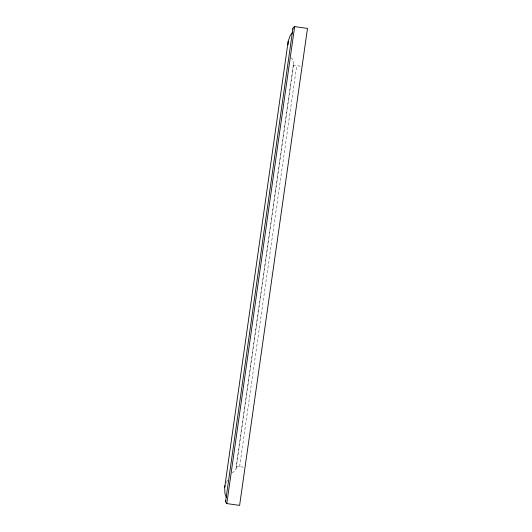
<?xml version="1.0" encoding="UTF-8"?>
<svg xmlns="http://www.w3.org/2000/svg" width="532" height="532" viewBox="0 0 532 532"><rect width="100%" height="100%" fill="white"/><g stroke="black" fill="none" stroke-linecap="round" stroke-linejoin="round"><path stroke-width="0.4" stroke-dasharray="2.66 2" d="M231.959 472.642L234.093 471.691L235.909 469.191A10.387 7.342 8.1 0 0 236.148 466.87L293.418 64.458A10.387 7.342 8.1 0 0 293.837 62.164L293.212 59.916L291.011 57.749M236.102 468.433L293.81 62.949M239.633 466.617L296.696 65.675M225.741 483.615L226.333 482.398M226.632 481.786L227.743 480.077M293.059 65.157L302.083 66.44M235.995 466.099L245.019 467.382"/><path stroke-width="0.8" d="M225.641 501.164L225.847 502.547L226.792 503.578L239.606 505.4L307.489 28.422L294.675 26.6L293.484 27.325L292.893 28.595L225.641 501.164L225.748 500.705M292.873 29.067L292.893 28.595M292.553 32.386L290.126 35.651L288.164 41.403L224.67 487.538L224.943 493.616L226.366 497.427M288.164 41.403L288.065 44.794M226.792 503.578L294.675 26.6M224.67 487.538L225.083 485.543"/></g></svg>
